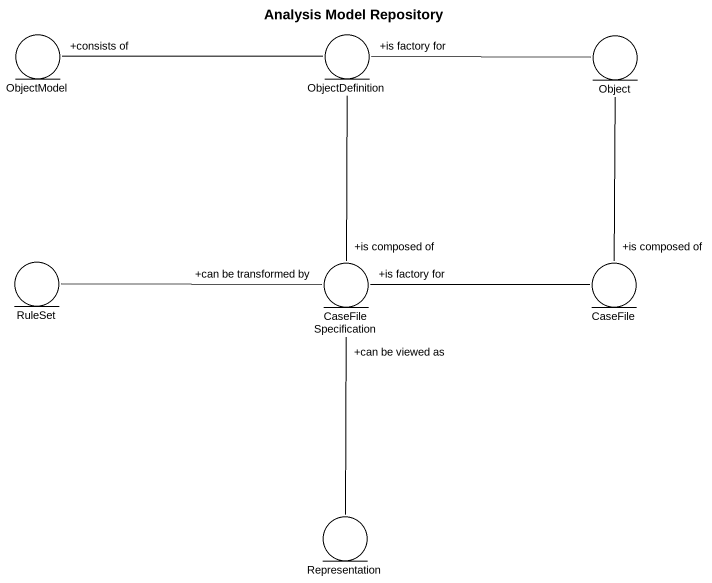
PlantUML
@startuml
title Analysis Model Repository
entity ObjectModel
entity ObjectDefinition
entity "Object" as Object_
entity RuleSet
entity CaseFileSpecification
entity CaseFile
entity Representation
ObjectDefinition -left- "+consists of" ObjectModel
ObjectDefinition -- "+is composed of" CaseFileSpecification
Object_ -left- "+is factory for" ObjectDefinition
CaseFileSpecification "+can be transformed by" -left- RuleSet
CaseFileSpecification "+can be viewed as" -- Representation
CaseFile "+is composed of" -up- Object_
CaseFile -left- "+is factory for" CaseFileSpecification
@enduml
